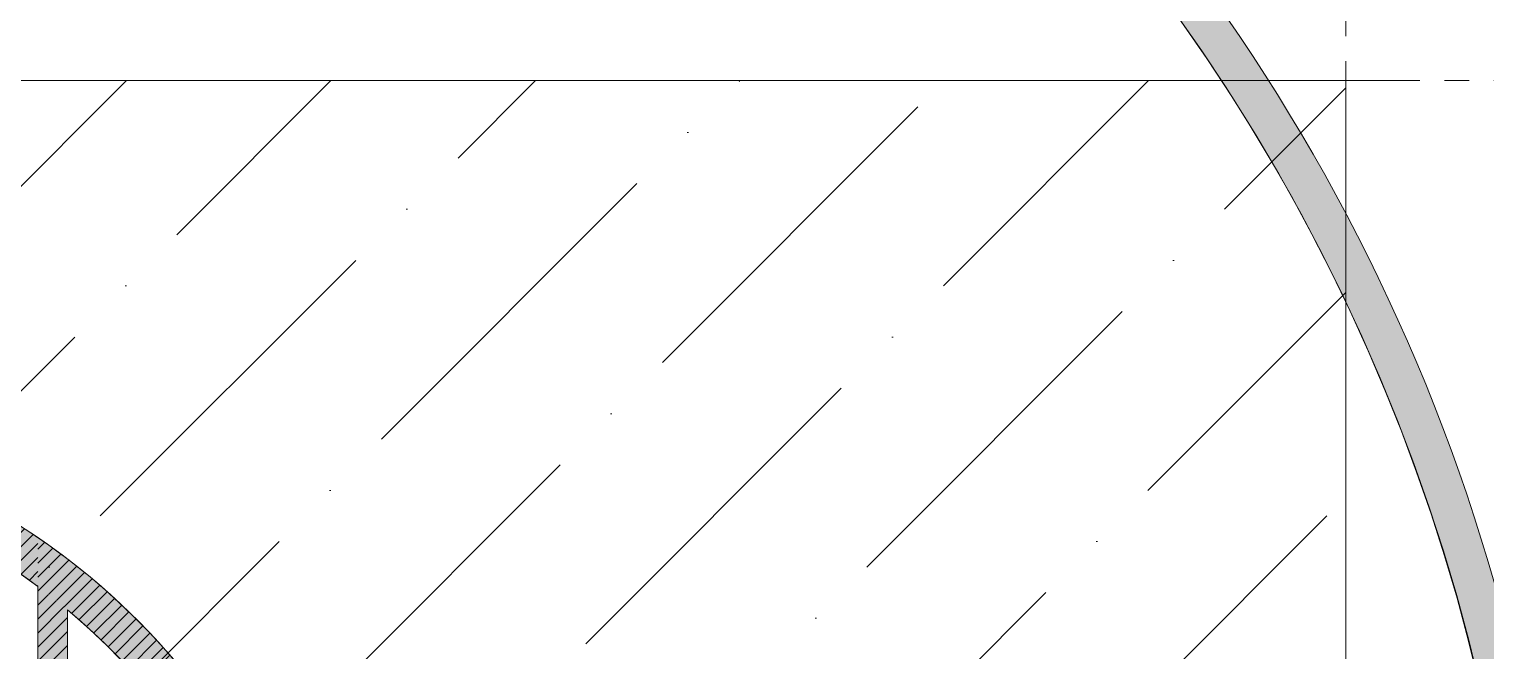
# Model space of a CAD drawing. Header units: millimetres. Extents: x 2085 to 2829, y 1352 to 1631.
# Drawn here: x 2225.62 to 2232.98, y 1536.41 to 1539.55 of the extents above; entities that cross this region are included whole.
import ezdxf

# ---------------------------------------------------------------- set-up
doc = ezdxf.new("R2010")
doc.units = ezdxf.units.MM
for name, pattern in [('HIDDEN2', [0.1875, 0.125, -0.0625]), ('PHANTOM', [2.5, 1.25, -0.25, 0.25, -0.25, 0.25, -0.25]), ('PHANTOM2', [1.25, 0.625, -0.125, 0.125, -0.125, 0.125, -0.125])]:
    doc.linetypes.add(name, pattern=pattern)
doc.layers.get('0').update_dxf_attribs({"color": 251, "lineweight": 9})
for name, color, linetype, lineweight in [('A-EJES', 251, 'PHANTOM', 9), ('A-ESTRUCTURA-HATCH', 251, 'Continuous', 13), ('A-ESTRUCTURA-PLACAS', 251, 'Continuous', 13), ('A-MUROS', 251, 'Continuous', 9), ('A-PROYECCIONES', 251, 'HIDDEN2', 9), ('MURO CF 120', 251, 'Continuous', 13), ('MURO CF 60', 251, 'Continuous', 13)]:
    doc.layers.add(name, color=color, linetype=linetype, lineweight=lineweight)
pattern_1 = [(45, (-224229.8930651616, -8186668.823968928), (-0.03535533905932738, 0.03535533905932738), [])]

# ---------------------------------------------------------------- blocks, each defined once
blk = doc.blocks.new('EST P1')
at = {"layer": 'A-ESTRUCTURA-HATCH'}
h = blk.add_hatch(color=256, dxfattribs=at)
h.dxf.hatch_style = 1
h.paths.add_polyline_path([(28.77601076272549, 5.949795885942876), (28.77601067128126, 5.04999687615782), (23.07000086599146, 5.050009193830192), (23.07000085941399, 4.850017127580941), (28.92600243660854, 4.850006876513362), (28.92605816098512, 5.750000698491931), (32.57603348788689, 5.750003724358976), (32.57605169710587, 4.850002647377551), (35.53000006324146, 4.849997698329389), (35.53000006324146, 5.049996703863144), (32.72603342309594, 5.049996775574982), (32.72615288451198, 5.949798888526857)])
h.paths.add_polyline_path([(43.04000613477547, 4.849997504614294), (43.04000668216031, 5.049996670335531), (35.58000069746049, 5.049997348338366), (35.58000069746049, 4.849997348152101)])
h.paths.add_polyline_path([(43.09000211718376, 5.049996666610241), (43.09000211668899, 4.849997505545616), (47.9150167714979, 4.849997607059777), (47.9150172030495, 5.049996227957308)])
h.paths.add_polyline_path([(51.86500180143048, 5.049995731562376), (51.86500159354182, 4.849997512064874), (53.37567124809721, 4.84999814722687), (53.37566821934888, 5.049995731562376)])
h.paths.add_polyline_path([(72.8006690464972, -0.1499983128160238), (73.00066904650885, -0.150002677924931, 1), (53.60066905870917, -0.1500023929402232), (53.80066905872081, -0.1500023929402232, -1)])
h.paths.add_polyline_path([(70.35068066572421, 2.236943691968918e-05), (70.35067913253442, -0.1499448418617249), (72.74948760884581, -0.1499971961602569), (72.74948977481108, -2.154149115085602e-06)], flags=17)
h.paths.add_polyline_path([(69.45067913254024, -0.1499448418617249), (69.45068066581734, 3.157090395689011e-05), (66.84750664469902, 5.818437784910202e-05, -0.01056926409473519), (66.85068414302077, -0.1499448418617249)], flags=17)
h.paths.add_polyline_path([(65.27206754402141, 2.496426238678396), (65.27216700115241, -0.1499896282330155), (65.4221670004481, -0.1499835988506675), (65.42212619486963, 2.377727027982473, -0.22166642420113), (66.60067913253442, -0.1499448418617249), (66.80067913251696, -0.1499448418617249, 0.9999904425466384), (59.80066835691105, -0.1500026788562536), (60.00066835671896, -0.1500026788562536, -0.6169098276244303)], flags=0)
h.paths.add_polyline_path([(71.88000514594023, -11.40006201900542), (71.88000514594023, -11.1501255556941), (57.51000006290269, -11.15010195691139), (57.51000085653504, -11.4000384202227)])
h.paths.add_polyline_path([(57.46000085654669, -11.40003833733499), (57.46000006291433, -11.15010187402368), (43.09000006309361, -11.15007827524096), (43.09000085672596, -11.40001473855227)])
h.paths.add_polyline_path([(43.04000085929874, -11.40001465659589), (43.04000507364981, -11.15007819328457), (35.58000069746049, -11.1500659417361), (35.58000069746049, -11.40000240504742)])
h.paths.add_polyline_path([(23.07000007206807, -11.15003591403365), (23.07000086599146, -11.40006590355188), (35.53000069747213, -11.40006590355188), (35.53000069747213, -11.15003591403365)])
h.paths.add_polyline_path([(23.0200008660031, -11.40006590355188), (23.02000007207971, -11.15003591403365), (12.25000092969276, -11.15003591403365), (12.25000092969276, -11.40006590355188)])
h.paths.add_polyline_path([(12.2000009296753, -11.40006590355188), (12.2000009296753, -11.15003591403365), (3.650000203953823, -11.15003591403365), (3.650000991299748, -11.40006590355188)])
h.paths.add_polyline_path([(3.60000099131139, -11.40006590355188), (3.600000203965465, -11.15003591403365), (-3.559999100340065, -11.15003591403365), (-3.559999100340065, -11.40006590355188)])
h.paths.add_polyline_path([(-17.97999882386648, -11.15003483835608), (-17.97999882386648, -11.40005351323634), (-3.609999100328423, -11.40005090925843), (-3.609999100328423, -11.15005090925843)])
h.paths.add_polyline_path([(-18.02999877854018, -11.40005352161825), (-18.02999882382574, -11.1500347815454), (-32.39999870059546, -11.15001871064305), (-32.39999899338, -11.40005612559617)])
h.paths.add_polyline_path([(-32.44999899336835, -11.40005613490939), (-32.44999870058382, -11.1500186547637), (-46.9399992977269, -11.15000244881958), (-46.93999944403186, -11.40005876030773)])
h.paths.add_polyline_path([(-47.23999938514316, -11.40005881432444), (-46.99000489522587, -11.40005876868963), (-46.98999905859819, -6.150002153590322), (-47.23999945347896, -6.150002154521644)])
h.paths.add_polyline_path([(-46.98999876182643, -0.2000021543353796), (-47.23999953095336, -0.2000021543353796), (-47.23999945414835, -6.100002154707909), (-46.98999905609526, -6.100002166815102)])
h.paths.add_polyline_path([(-47.23999953552266, 0.1499976431950927), (-47.23999953162274, -0.1500021545216441), (-44.78500010908465, -0.1500023566186428), (-44.78500015829923, 5.04999818559736), (-45.0350001337647, 5.049998153932393), (-45.03499953550636, 0.1499976431950927)])
h.paths.add_polyline_path([(-44.7349993455573, 5.049998192116618), (-44.7349993455573, 4.849998146295547), (-32.44999948804616, 4.849997968412936), (-32.44999869505409, 5.049999745562673)])
h.paths.add_polyline_path([(-23.22435868097818, 4.849997835233808), (-23.22430295619415, 5.750001463107765), (-19.57432762929238, 5.75000448897481), (-19.57430941995699, 4.849997783079743), (-18.02999860839918, 4.850007774308324), (-18.0299986054888, 5.050007774494588), (-19.42432769405423, 5.049997782334685), (-19.4242082326673, 5.949799653142691), (-23.37435035445378, 5.94979665055871), (-23.37435044589802, 5.050000893883407), (-32.39999869506573, 5.049999752081931), (-32.3999994880578, 4.849997968412936)])
h.paths.add_polyline_path([(-17.97999953932595, 5.050007774494588), (-17.97999954223633, 4.850007773377001), (-3.610000176762696, 4.849997552111745), (-3.609998156578513, 5.049997552298009)])
h.paths.add_polyline_path([(12.20000058115693, 4.85003615450114), (12.2000009312469, 5.050032657571137), (3.82499787339475, 5.050050736404955), (3.824997866904596, 4.850050814449787)])
h.paths.add_polyline_path([(12.25000093202107, 5.050032549537718), (12.25000092459959, 4.850036066956818), (23.02000085942564, 4.85001721419394), (23.02000129112275, 5.050009300932288)])
h = blk.add_hatch(color=256, dxfattribs=at)
h.dxf.hatch_style = 1
h.paths.add_polyline_path([(59.80066835691105, -0.1500026788562536), (60.00066835671896, -0.1500026788562536, -0.6169098276244295), (65.27206754402141, 2.496426238678396), (65.27216700115241, -0.1499896282330155), (65.4221670004481, -0.1499835988506675), (65.42212619486963, 2.377727027982473, -0.2216664242011301), (66.60067913253442, -0.1499448418617249), (66.80067913251696, -0.1499448418617249, 0.9999904425466384)])
at = {"layer": 'A-ESTRUCTURA-PLACAS'}
for points in [[(72.8006690464972, -0.1499983128160238), (73.00066904650885, -0.150002677924931, 1), (53.60066905870917, -0.1500023929402232), (53.80066905872081, -0.1500023929402232, -1)], [(66.80067913251696, -0.1499448418617249), (66.60067913253442, -0.1499448418617249, 0.2216664242011301), (65.42212619486963, 2.377727027982473), (65.4221670004481, -0.1499835988506675), (65.27216700115241, -0.1499896282330155), (65.27206754402141, 2.496426238678396, 0.6169098276244295), (60.00066835671896, -0.1500026788562536), (59.80066835691105, -0.1500026788562536, -0.9999904425618104)]]:
    blk.add_lwpolyline(points, format="xyb", close=True, dxfattribs=at)
blk = doc.blocks.new('EJES 1P')
at = {"layer": 'A-EJES', "linetype": 'PHANTOM2'}
for points in [[(116.8900016913831, 5.098827852867544), (116.8900009671343, -1.121309101581573)], [(121.0129206500424, -5.597248673439026e-07), (116.2569303451455, 5.019828677177429e-07)]]:
    blk.add_lwpolyline(points, dxfattribs=at)

msp = doc.modelspace()

# ---------------------------------------------------------------- hatches: boundary and pattern name
h = msp.add_hatch()
h.set_pattern_fill('ANSI36', color=4, scale=0.23)
h.set_pattern_definition([(45, (-12.33495119971076, 1.377851276629372e-06), (0.3872735452211073, 1.42000299914406), [1.825625, -0.365125, 0, -0.365125])])
h.paths.add_polyline_path([(2232.270570671834, 1539.287876240417), (2183.58556606099, 1539.287876240417), (2183.58556606099, 1522.83781720221), (2232.270570671834, 1522.83781720221)])
at = {"layer": 'MURO CF 120'}
h = msp.add_hatch(dxfattribs=at)
h.set_pattern_fill('_USER', color=8, scale=0.05, angle=45, style=0, pattern_type=0)
h.set_pattern_definition(pattern_1)
edge = h.paths.add_edge_path()
edge.add_line((2225.662681252603, 1536.979827566507), (2225.662685473822, 1536.735649805019))
edge.add_arc((2223.6876306055, 1534.087418213921), 3.303630168916194, 2.6158165169695167, 53.2843720472834, ccw=False)
edge.add_line((2226.987818422373, 1534.238191773618), (2227.188024769997, 1534.237936205665))
edge.add_arc((2223.684325403936, 1534.084018884661), 3.507078526272926, 2.515383187944552, 55.65992868764849)
h = msp.add_hatch(dxfattribs=at)
h.set_pattern_fill('_USER', color=8, scale=0.05, angle=45, style=0, pattern_type=0)
h.set_pattern_definition(pattern_1)
h.paths.add_polyline_path([(2225.662631571957, 1536.735689850959), (2225.662731221406, 1536.339004307489), (2225.812731214211, 1536.339532798591), (2225.812690420769, 1536.615447570073)])
at = {"layer": 'MURO CF 60'}
h = msp.add_hatch(dxfattribs=at)
h.set_pattern_fill('_USER', color=8, scale=0.05, angle=45, pattern_type=0)
h.set_pattern_definition([(45, (-224231.6865236979, -8186668.821733144), (-0.03535533905932738, 0.03535533905932738), [])])
edge = h.paths.add_edge_path()
edge.add_line((2220.194214173878, 1534.237901917162), (2220.395268812159, 1534.237905442218))
edge.add_arc((2223.68932699234, 1534.092719665232), 3.297256162972249, 53.2396915084247, 177.4763190183642, ccw=False)
edge.add_line((2225.662631767156, 1536.73430374867), (2225.662681387936, 1536.979827523666))
edge.add_arc((2223.691050242278, 1534.087938497278), 3.500050216136052, 55.71462937054145, 177.5443489056947)

# ---------------------------------------------------------------- linework, layer by layer
msp.add_lwpolyline([(2183.585565375577, 1539.287874531986), (2232.270569986425, 1539.287874531986), (2232.270569986425, 1522.83781549378), (2183.585565375577, 1522.83781549378)], close=True)
at = {"color": 4}
msp.add_lwpolyline([(2183.585566060987, 1539.287876240418), (2232.270570671836, 1539.287876240418), (2232.270570671836, 1522.837817202212), (2183.585566060987, 1522.837817202212)], close=True, dxfattribs=at)
at = {"layer": 'A-MUROS', "color": 8}
for p, q in [((2225.662631767156, 1536.73430374867), (2225.662732101011, 1534.237893584619)), ((2225.812690418004, 1536.615604537974), (2225.812732100452, 1534.23789621188))]:
    msp.add_line(p, q, dxfattribs=at)
for centre, radius, start, end in [((2223.691233271, 1534.087874832067), 9.69999999389984, 1.707547292503187e-06, 179.9999991462264), ((2223.691233265412, 1534.087874825547), 9.499999999236236, 13.08126723322574, 180.0000030415686), ((2223.691232775682, 1534.087874831135), 3.499999999999986, 37.90104079818725, 179.9999953042449), ((2223.691232775682, 1534.087874831135), 3.299999999999986, 53.31654242022113, 150.7247461723998), ((2223.691232775682, 1534.087874831135), 3.299999999999986, 2.60625481734467, 49.99414015232421)]:
    msp.add_arc(centre, radius, start, end, dxfattribs=at)

# ---------------------------------------------------------------- block references
msp.add_blockref('EST P1', (2160.390564840485, 1534.237877512785))
at = {"layer": 'A-PROYECCIONES'}
msp.add_blockref('EJES 1P', (2115.381229862012, 1539.28787523179), dxfattribs=at)

doc.saveas('drawing.dxf')
